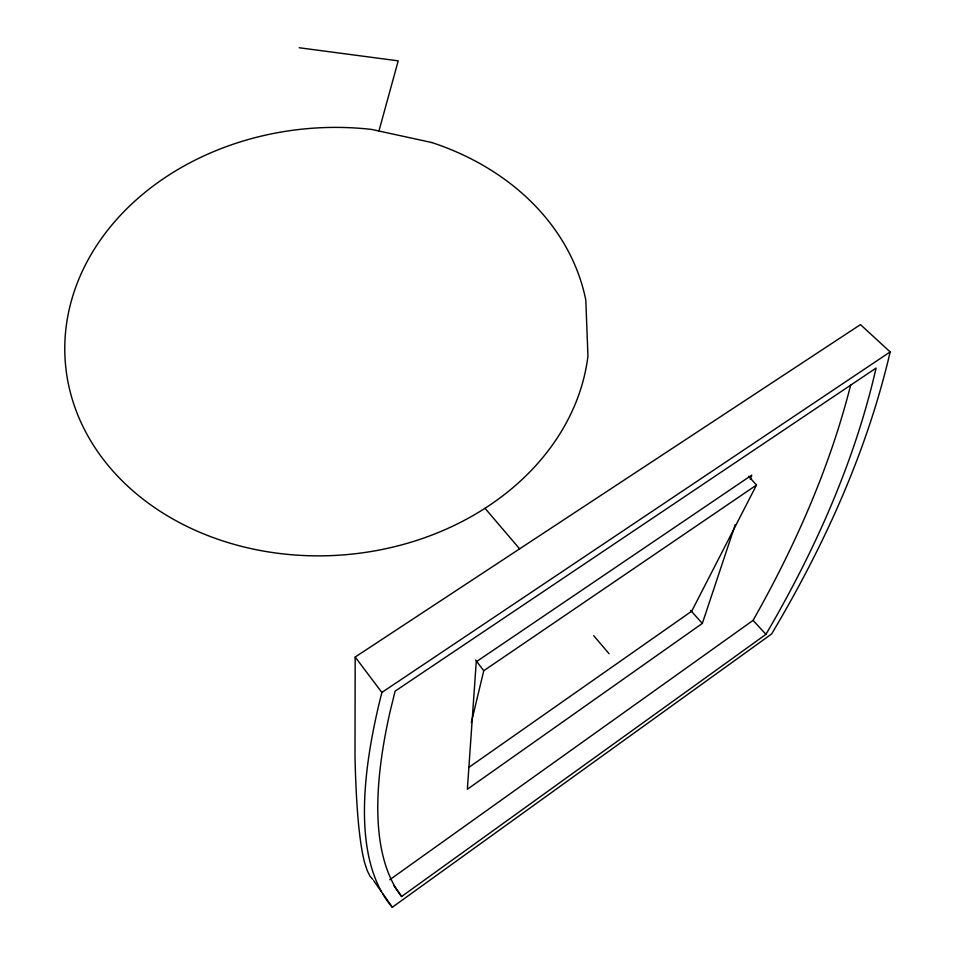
<?xml version="1.0" encoding="UTF-8"?>
<svg xmlns="http://www.w3.org/2000/svg" width="955" height="955" viewBox="0 0 955 955"><rect width="100%" height="100%" fill="white"/><g stroke="black" fill="none" stroke-linecap="round" stroke-linejoin="round"><path stroke-width="1.43" d="M382.991 893.94L392.314 907.25L771.628 633.953C823.95 546.105 866.973 451.811 890.167 351.918L860.467 324.616L355.176 657.04L354.997 756.396A1131.508 76.925 -83.6 0 0 364.595 862.508L367.15 870.399L369.883 875.986L372.808 879.424M471.34 722.541L483.755 670.72L756.515 485.033L748.636 476.294M850.69 384.972C829.8 467.663 794.99 546.296 753.077 620.38L389.736 879.734M378.932 131.026L398.211 60.857L299.213 47.75M750.343 479.362L751.764 475.124L476.247 661.779L467.353 789.236L702.331 623.424L735.278 524.558M756.515 485.033L691.707 611.2L468.678 767.51M765.934 634.347C814.555 551.238 854.57 462.232 876.081 368.081L395.119 691.134L389.831 712.669A2601.826 461.707 -49.4 0 0 396.814 889.797L401.601 896.518L765.934 634.347L753.077 620.38M392.314 907.25A2663.209 473.179 -49.5 0 1 381.869 692.447L890.167 351.918M690.561 610.341L702.331 623.424M485.009 508.287L519.627 548.862M593.676 635.648L609.051 653.686M475.638 660.084L483.755 670.72M355.176 657.04L381.869 692.447M393.973 885.727L401.601 896.518M373.656 880.629L381.296 891.516M431.851 142.546L371.602 129.426A262.518 213.884 -4.6 0 0 67.626 317.156A262.518 213.884 -4.6 0 0 294.618 554.974A262.518 213.884 -4.6 0 0 587.946 356.084L585.809 300.061A262.518 213.884 -4.6 0 0 431.851 142.546"/></g></svg>
